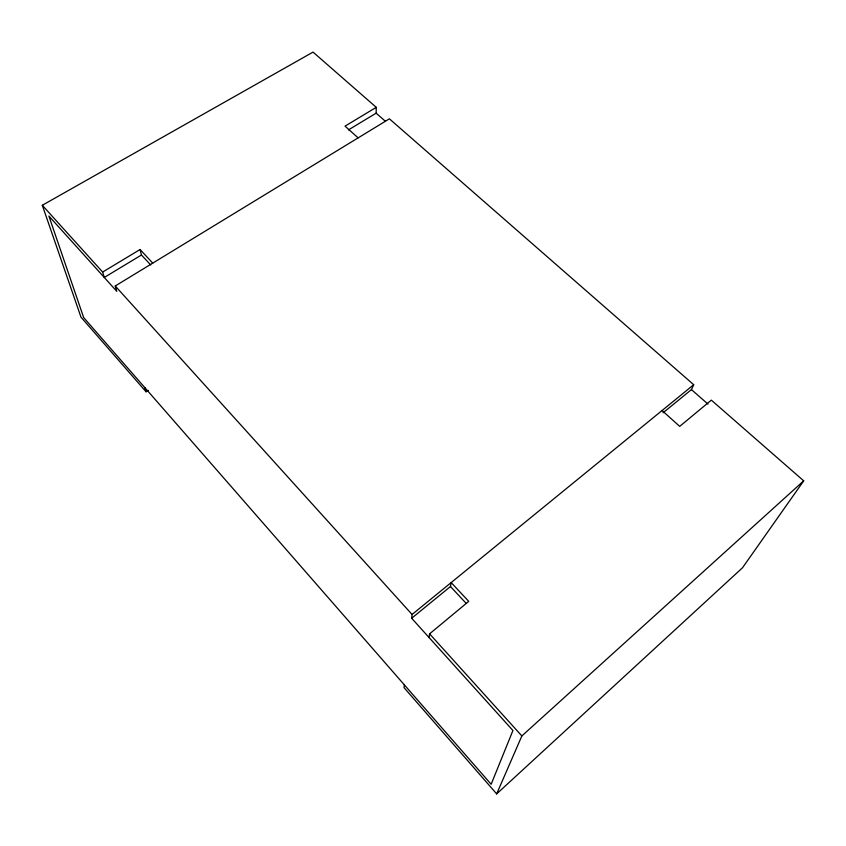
<?xml version="1.0" encoding="UTF-8"?>
<svg xmlns="http://www.w3.org/2000/svg" width="846" height="846" viewBox="0 0 846 846"><rect width="100%" height="100%" fill="white"/><g stroke="black" fill="none" stroke-linecap="round" stroke-linejoin="round"><path stroke-width="1.27" d="M385.469 121.348L376.142 113.174L376.259 107.336L313.041 52.103L42.3 205.271L80.962 317.113L146.072 391.783L148.283 390.344M404.335 684.848L404.028 687.639L496.676 793.897L742.502 567.772L803.7 480.845L711.338 400.137L679.708 426.373L662.058 410.532M411.664 618.246L412.076 614.471L693.699 384.719L389.393 118.821L115.246 285.99L116.801 291.341L48.899 216.058L83.659 317.557L491.145 784.274L512.93 730.521L411.664 618.246L450.474 586.532L451.182 582.577L468.737 601.369L429.588 633.844L429.038 637.514M496.676 793.897L521.855 735.946L803.7 480.845M663.031 412.827L691.446 389.604L693.699 384.719M102.652 272.052L140.066 249.528L141.441 255.006L104.28 277.456L102.652 272.052L42.3 205.271M348.425 129.914L376.142 113.174M376.259 107.336L345.031 126.139L358.133 137.887M691.446 389.604L707.975 404.102M140.066 249.528L152.756 263.117M141.441 255.006L150.694 264.935M450.474 586.532L466.157 603.357M115.246 285.99L412.076 614.471M429.588 633.844L521.855 735.946M144.867 387.658L146.072 391.783"/></g></svg>
